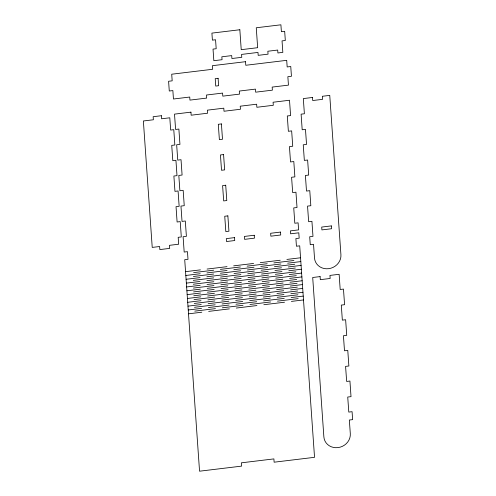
<?xml version="1.0" encoding="UTF-8"?>
<svg xmlns="http://www.w3.org/2000/svg" width="496" height="496" viewBox="0 0 496 496"><rect width="100%" height="100%" fill="white"/><g stroke="black" fill="none" stroke-linecap="round" stroke-linejoin="round"><path stroke-width="0.74" d="M185.554 271.659L200.421 269.867M207.074 269.061L227.025 266.656M233.672 265.85L253.623 263.444M260.276 262.644L280.221 260.233M286.874 259.433L300.551 257.777M193.614 272.608L213.683 270.19M220.373 269.378L240.436 266.96M247.126 266.147L267.195 263.729M273.885 262.917L293.948 260.499M185.826 275.472L200.186 273.736M206.913 272.924L227.094 270.487M233.827 269.675L254.008 267.239M260.735 266.426L280.916 263.99M287.649 263.178L300.818 261.59M193.378 276.489L213.646 274.04M220.404 273.222L240.672 270.779M247.43 269.96L267.697 267.518M274.455 266.699L294.723 264.25M186.093 279.291L200.08 277.605M206.863 276.787L227.224 274.331M234.007 273.507L254.361 271.052M261.144 270.233L281.499 267.778M288.288 266.96L301.084 265.41M193.279 280.358L213.695 277.89M220.497 277.072L240.913 274.604M247.721 273.786L268.138 271.318M274.939 270.5L295.356 268.032M186.36 283.123L200.086 281.468M206.913 280.643L227.391 278.169M234.211 277.345L254.69 274.877M261.516 274.052L281.988 271.579M288.815 270.754L301.351 269.241M193.297 284.22L213.813 281.74M220.652 280.916L241.168 278.442M248.006 277.617L268.522 275.137M275.361 274.313L295.876 271.839M186.626 286.961L200.179 285.324M207.03 284.493L227.59 282.013M234.441 281.189L255 278.702M261.851 277.878L282.41 275.398M289.261 274.567L301.624 273.079M193.397 288.077L213.981 285.591M220.838 284.76L241.422 282.28M248.285 281.449L268.869 278.963M275.733 278.138L296.317 275.652M186.899 290.792L200.334 289.174M207.204 288.343L227.813 285.857M234.682 285.026L255.297 282.534M262.167 281.709L282.776 279.217M289.645 278.392L301.89 276.911M193.558 291.927L214.185 289.435M221.061 288.604L241.688 286.111M248.564 285.287L269.192 282.794M276.067 281.964L296.695 279.471M187.166 294.63L200.533 293.018M207.415 292.187L228.055 289.695M234.937 288.864L255.583 286.372M262.465 285.541L283.104 283.049M289.986 282.218L302.157 280.748M193.762 295.771L214.415 293.279M221.297 292.448L241.949 289.949M248.837 289.118L269.489 286.626M276.371 285.795L297.023 283.303M187.438 298.468L200.756 296.856M207.644 296.025L228.309 293.533M235.197 292.702L255.862 290.21M262.744 289.379L283.408 286.88M290.296 286.049L302.43 284.586M193.992 299.609L214.663 297.116M221.551 296.286L242.215 293.787M249.11 292.956L269.774 290.464M276.663 289.633L297.333 287.134M187.705 302.306L201.004 300.7M207.898 299.869L228.569 297.371M235.457 296.54L256.134 294.041M263.023 293.21L283.7 290.718M290.588 289.887L302.696 288.424M194.24 303.453L214.917 300.954M221.811 300.123L242.482 297.625M249.376 296.794L270.053 294.295M276.942 293.465L297.619 290.972M187.972 306.144L201.264 304.538M208.159 303.707L228.836 301.208M235.724 300.378L256.407 297.879M263.295 297.048L283.972 294.55M290.867 293.719L302.963 292.262M194.506 307.291L215.183 304.792M222.078 303.961L242.755 301.463M249.649 300.632L270.326 298.133M277.214 297.302L297.898 294.804M188.244 309.981L201.531 308.376M208.425 307.545L229.102 305.046M235.997 304.215L256.674 301.717M263.568 300.886L284.245 298.387M291.14 297.557L303.236 296.1M194.773 311.128L215.45 308.63M222.344 307.799L243.021 305.3M249.916 304.47L270.593 301.971M277.487 301.14L298.164 298.642M188.511 313.819L201.798 312.213M208.692 311.383L229.369 308.884M236.263 308.053L256.94 305.555M263.835 304.724L284.518 302.225M291.406 301.394L303.502 299.937M239.841 29.748L211.91 33.114L212.4 40.139L215.562 39.761L216.188 48.726L213.026 49.104L213.838 60.698L222.053 59.706L221.848 56.798L231.706 55.608L231.911 58.516L241.769 57.325L241.564 54.417L257.982 52.433L258.193 55.347L268.051 54.157L267.846 51.243L277.704 50.053L277.909 52.967L282.838 52.371L282.032 40.889L285.318 40.492L284.673 31.298L281.387 31.694L280.903 24.8L256.265 27.77L257.66 47.697L241.23 49.681L239.841 29.748M245.539 61.684L212.387 65.689L212.635 69.273L171.715 74.214L172.18 80.836L168.597 81.27L169.279 91.016L172.862 90.582L173.451 99.008L189.732 97.042L189.949 100.111L206.671 98.09L206.454 95.027L222.586 93.081L222.803 96.143L239.525 94.122L239.314 91.059L255.446 89.113L255.657 92.175L272.385 90.16L272.168 87.091L288.449 85.126L287.854 76.7L291.437 76.266L290.755 66.52L287.172 66.954L286.707 60.332L245.787 65.274L245.539 61.684M218.097 78.281L215.221 78.628L215.741 86.062L218.618 85.715L218.097 78.281M161.374 115.717L153.159 116.709L153.376 119.772L143.369 120.981L152.229 247.411L159.625 246.518L159.836 249.581L169.694 248.391L169.477 245.328L178.665 244.218L178.182 237.324L181.3 236.945L180.228 221.619L177.103 221.997L176.03 206.671L179.149 206.299L178.076 190.972L174.958 191.351L173.885 176.024L177.004 175.646L175.931 160.32L172.806 160.698L171.734 145.371L174.852 144.999L173.78 129.673L170.661 130.051L169.799 117.788L161.584 118.78L161.374 115.717M190.941 112.146L174.511 114.13L175.59 129.456L178.876 129.059L179.949 144.379L176.663 144.776L177.735 160.103L181.021 159.706L182.094 175.032L178.808 175.429L179.887 190.755L183.173 190.359L184.245 205.679L180.959 206.076L182.032 221.402L185.318 221.005L186.391 236.332L183.105 236.728L184.183 252.055L187.469 251.658L188.003 259.321L184.717 259.718L199.547 471.2L241.595 466.122L241.366 462.83L273.891 458.899L274.127 462.198L314.538 457.318L299.714 245.836L296.428 246.233L295.889 238.57L299.175 238.173L298.797 232.81L290.588 233.802L290.383 230.888L298.592 229.896L298.102 222.847L294.816 223.243L293.737 207.917L297.023 207.52L295.951 192.194L292.665 192.591L291.592 177.27L294.878 176.874L293.806 161.547L290.52 161.944L289.441 146.618L292.727 146.221L291.654 130.894L288.368 131.291L287.296 115.971L290.582 115.574L289.509 100.248L273.079 102.232L273.296 105.295L256.866 107.279L256.649 104.216L240.225 106.194L240.436 109.263L224.012 111.247L223.795 108.178L207.371 110.162L207.582 113.224L191.158 115.208L190.941 112.146M312.505 97.47L303.323 98.58L304.389 113.764L301.103 114.161L302.194 129.766L305.48 129.369L306.534 144.417L303.248 144.813L304.346 160.413L307.625 160.016L308.686 175.063L305.4 175.46L306.491 191.065L309.777 190.669L310.831 205.716L307.545 206.113L308.642 221.712L311.928 221.315L312.982 236.363L309.696 236.759L310.254 244.702L313.534 244.305L314.495 257.957A13.404 12.257 -22.5 0 0 328.575 268.689A13.404 12.257 -22.5 0 0 340.926 254.77L329.753 95.387L322.363 96.28L322.574 99.343L312.722 100.533L312.505 97.47M221.421 123.919L218.302 124.298L219.375 139.624L222.493 139.246L221.421 123.919M223.572 154.572L220.447 154.95L221.52 170.271L224.645 169.899L223.572 154.572M225.717 185.219L222.599 185.597L223.671 200.923L226.79 200.545L225.717 185.219M227.869 215.872L224.744 216.25L225.816 231.57L228.941 231.198L227.869 215.872M234.527 237.627L226.312 238.619L226.517 241.533L234.732 240.541L234.527 237.627M254.237 235.253L244.385 236.437L244.59 239.351L254.442 238.161L254.237 235.253M280.525 232.078L270.667 233.269L270.866 236.183L280.73 234.986L280.525 232.078M331.322 225.903L321.712 227.069L321.91 229.902L331.52 228.743L331.322 225.903M320.094 276.601L312.697 277.493L323.869 436.871A13.404 12.257 -22.5 0 0 337.95 447.609A13.404 12.257 -22.5 0 0 350.306 433.684L349.345 420.025L352.631 419.628L352.073 411.692L348.787 412.089L347.733 397.042L351.019 396.645L349.928 381.04L346.642 381.436L345.588 366.389L348.874 365.992L347.777 350.393L344.491 350.79L343.437 335.742L346.723 335.346L345.631 319.74L342.345 320.137L341.291 305.09L344.577 304.693L343.48 289.094L340.194 289.49L339.134 274.3L329.945 275.41L330.162 278.473L320.304 279.663L320.094 276.601"/></g></svg>
